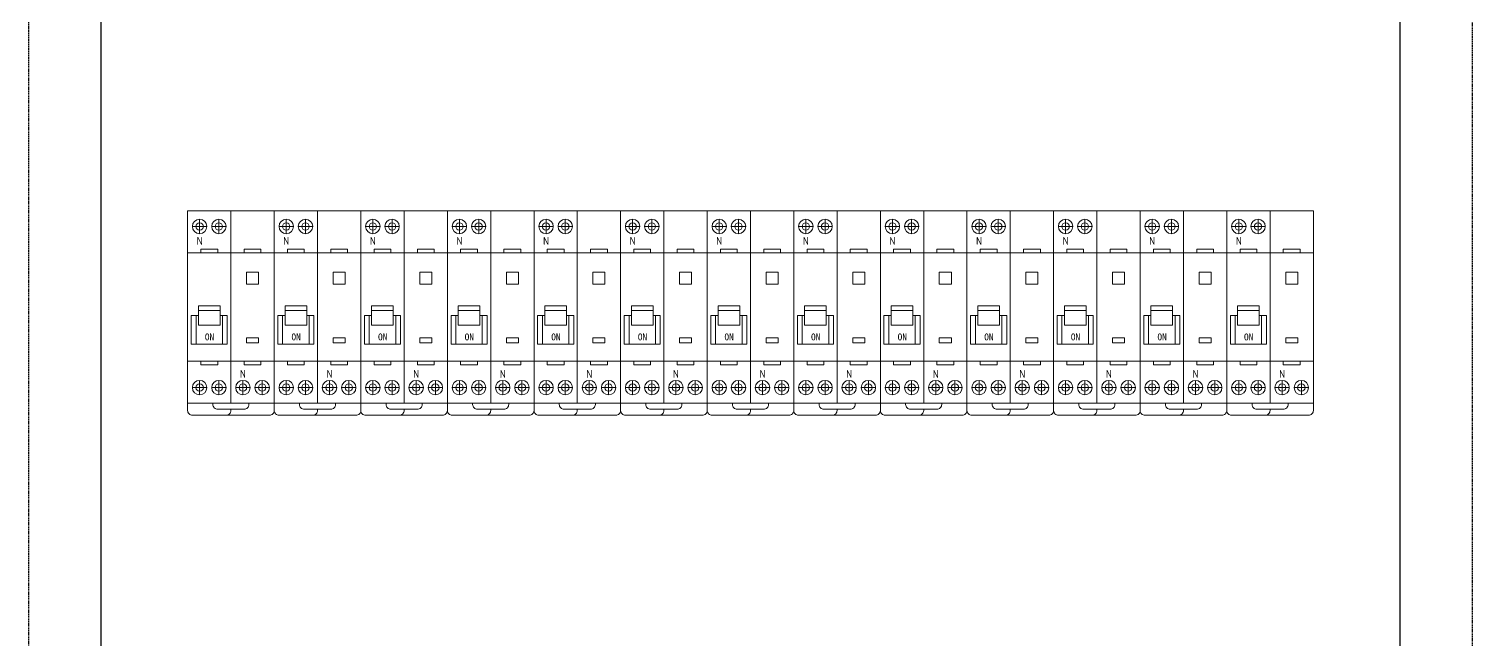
# Model space of a CAD drawing. Extents: x 227222 to 227822, y 341870 to 343170.
# Drawn here: x 227222 to 227822, y 342254 to 342508 of the extents above; entities that cross this region are included whole.
import ezdxf

# ---------------------------------------------------------------- set-up
doc = ezdxf.new("R2010")
doc.units = 0
doc.header["$MEASUREMENT"] = 0
doc.linetypes.add('DASHED', pattern=[0.75, 0.5, -0.25])
doc.layers.add('布置图', color=30, linetype='Continuous')
doc.layers.add('细线', color=7, linetype='Continuous', lineweight=0)
doc.styles.add('-仿宋_GB2312', font='gbenor.shx', dxfattribs={"bigfont": 'gbcbig.shx'})
doc.styles.add('正常', font='')
doc.styles.get('正常').set_extended_font_data('FangSong_GB2312')

# ---------------------------------------------------------------- blocks, each defined once
blk = doc.blocks.new('Manufacturer光辉PartName剩余电流动作微型断路器Series1PNShellFrameLimitingCurrentRemarkPartTypeMinCurrent1MaxCurrent32Poles1P+NMinPower0MaxPower0LibType2DelFlgfalseUpdateDate')
at = {"layer": '细线'}
for p, q in [((-16, 36), (-10, 36)), ((-13, 39), (-13, 33)), ((-8, 36), (-2, 36)), ((-5, 39), (-5, 33)), ((-13, -34), (-13, -28)), ((-5, -34), (-5, -28)), ((5, -34), (5, -28)), ((13, -34), (13, -28)), ((-16, -31), (-10, -31)), ((-8, -31), (-2, -31)), ((8, -31), (2, -31)), ((16, -31), (10, -31))]:
    blk.add_line(p, q, dxfattribs=at)
for points in [[(-18, -37.5), (0, -37.5), (0, 42.5), (-18, 42.5)], [(0, -37.5), (18, -37.5), (18, 42.5), (0, 42.5)], [(-18, -20), (0, -20), (0, 25), (-18, 25)], [(-12.5, 26.5), (-5.5, 26.5), (-5.5, 25), (-12.5, 25)], [(0, -20), (18, -20), (18, 25), (0, 25)], [(5.5, 26.5), (12.5, 26.5), (12.5, 25), (5.5, 25)], [(6.5, 12), (11.5, 12), (11.5, 17), (6.5, 17)], [(-13.5, -5), (-4.5, -5), (-4.5, 3), (-13.5, 3)], [(-13.5, 3), (-4.5, 3), (-4.5, 1), (-13.5, 1)], [(6.5, -12.38), (11.5, -12.38), (11.5, -10.38), (6.5, -10.38)], [(-12.5, -21.5), (-5.5, -21.5), (-5.5, -20), (-12.5, -20)], [(5.5, -21.5), (12.5, -21.5), (12.5, -20), (5.5, -20)]]:
    blk.add_lwpolyline(points, close=True, dxfattribs=at)
for points in [[(-13.5, -1), (-16.5, -1), (-16.5, -13), (-1.5, -13), (-1.5, -1), (-4.5, -1)], [(-13.5, -1), (-14.5, -1), (-14.5, -13), (-3.5, -13), (-3.5, -1), (-4.5, -1)]]:
    blk.add_lwpolyline(points, dxfattribs=at)
for points in [[(-18, -37.5), (18, -37.5), (18, -40.5, -0.414214), (16, -42.5), (-16, -42.5, -0.414214), (-18, -40.5)], [(-5.5, -40), (5.5, -40, 0.414214), (7.5, -38), (7.5, -37.5), (-7.5, -37.5), (-7.5, -38, 0.414214)]]:
    blk.add_lwpolyline(points, format="xyb", close=True, dxfattribs=at)
blk.add_lwpolyline([(0, -40), (0, -40.5, -0.414214), (-2, -42.5), (-16, -42.5, -0.414214), (-18, -40.5), (-18, -37.5), (0, -37.5)], format="xyb", dxfattribs=at)
for centre, radius in [((-13, 36), 3), ((-13, 36), 1.54), ((-5, 36), 3), ((-5, 36), 1.54), ((-13, -31), 3), ((-13, -31), 1.54), ((-5, -31), 3), ((-5, -31), 1.54), ((5, -31), 3), ((5, -31), 1.54), ((13, -31), 3), ((13, -31), 1.54)]:
    blk.add_circle(centre, radius, dxfattribs=at)
at = {"layer": '细线', "color": 2, "lineweight": 15}
for s, height, style, p in [('N', 3.33, '-仿宋_GB2312', (-14.22, 28.34)), ('ON', 2.851, '正常', (-10.83, -11.36)), ('N', 3.33, '-仿宋_GB2312', (3.78, -26.98))]:
    blk.add_text(s, height=height, dxfattribs=dict(at, style=style)).set_placement(p)

msp = doc.modelspace()

# ---------------------------------------------------------------- linework, layer by layer
at = {"color": 2}
msp.add_lwpolyline([(227251.79, 343120.38), (227791.79, 343120.38), (227791.79, 341920.38), (227251.79, 341920.38)], close=True, dxfattribs=at)
at = {"layer": '布置图', "linetype": 'DASHED'}
msp.add_lwpolyline([(227221.79, 343170.38), (227821.79, 343170.38), (227821.79, 341870.38), (227221.79, 341870.38)], close=True, dxfattribs=at)

# ---------------------------------------------------------------- block references
for p in [(227305.79, 342389.71), (227341.79, 342389.71), (227377.79, 342389.71), (227413.79, 342389.71), (227449.79, 342389.71), (227485.79, 342389.71), (227521.79, 342389.71), (227557.79, 342389.71), (227593.79, 342389.71), (227629.79, 342389.71), (227665.79, 342389.71), (227701.79, 342389.71), (227737.79, 342389.71)]:
    msp.add_blockref('Manufacturer光辉PartName剩余电流动作微型断路器Series1PNShellFrameLimitingCurrentRemarkPartTypeMinCurrent1MaxCurrent32Poles1P+NMinPower0MaxPower0LibType2DelFlgfalseUpdateDate', p)

doc.saveas('drawing.dxf')
